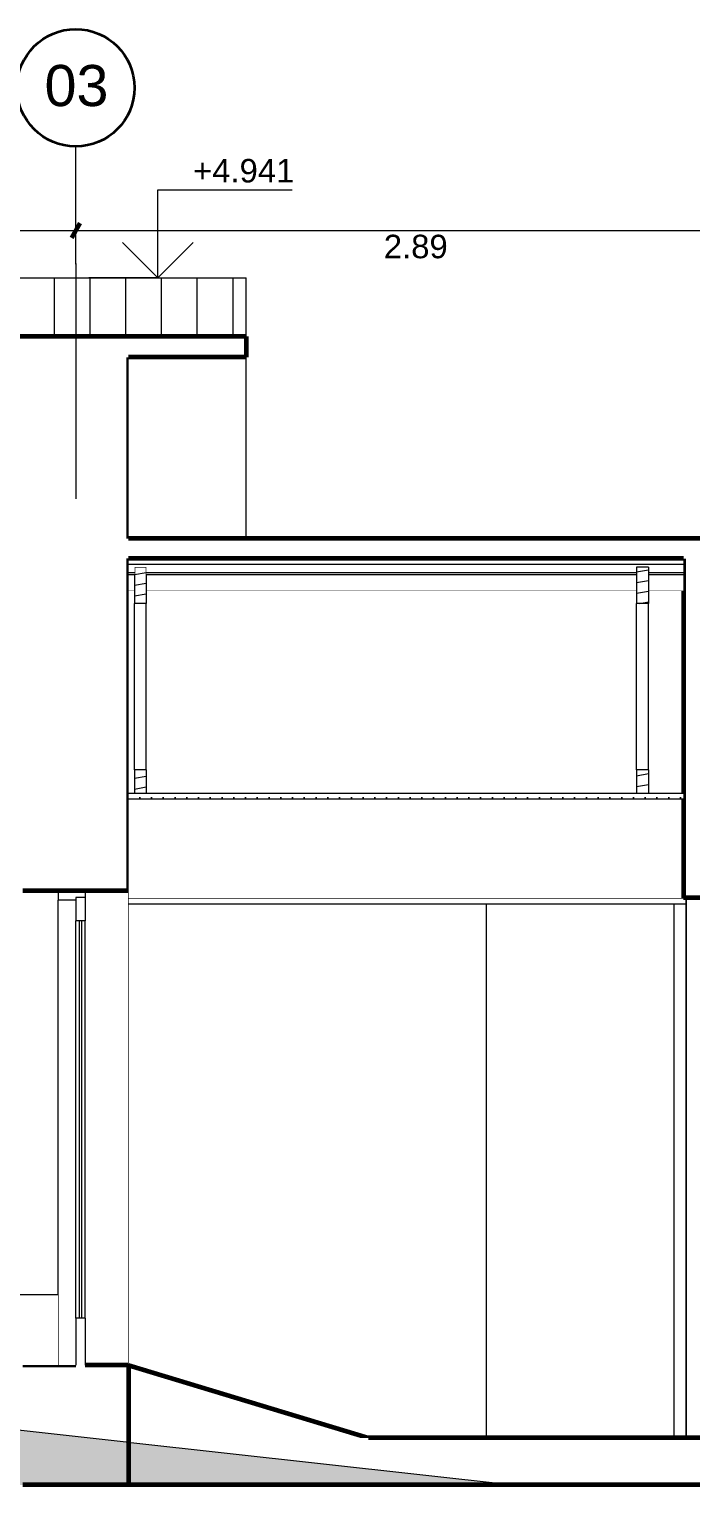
# Model space of a CAD drawing. Header units: metres. Extents: x 48 to 635, y -15 to 39.
# Drawn here: x 517.82 to 520.64, y -14.8 to -8.6 of the extents above; entities that cross this region are included whole.
import ezdxf

# ---------------------------------------------------------------- set-up
doc = ezdxf.new("R2010")
doc.units = ezdxf.units.M
doc.header["$MEASUREMENT"] = 0
doc.linetypes.add('Wipeout_Contour', pattern=[1, 0, -1])
for name, color, linetype in [('Dimensioning - General', 7, 'Continuous'), ('Interior - Furniture', 7, 'Continuous'), ('Interior - Stair & Railing', 7, 'Continuous'), ('Shell - Roof', 7, 'Continuous'), ('Site & Landscape - Terrain', 7, 'Continuous'), ('Structural - Bearing', 7, 'Continuous'), ('Structural - Grid', 7, 'Continuous'), ('TOPO', 7, 'Continuous')]:
    doc.layers.add(name, color=color, linetype=linetype)
doc.styles.add('GENERATED_STYLE_1', font='')
doc.styles.get('GENERATED_STYLE_1').set_extended_font_data('Arial')
doc.dimstyles.new('GENERATED_STYLE__7', dxfattribs={"dimtxt": 0.1, "dimasz": 0.0475, "dimexe": 0.18, "dimexo": 0.0625, "dimgap": 0.09, "dimtad": 3, "dimtih": 1, "dimtoh": 1, "dimzin": 0, "dimdsep": 46, "dimtxsty": 'GENERATED_STYLE_1', "dimblk": 'ARROWHEAD_2', "dimblk1": 'ARROWHEAD_2', "dimblk2": 'ARROWHEAD_2', "dimcen": 0.09, "dimclrd": 256, "dimclre": 256, "dimclrt": 5, "dimazin": 0, "dimtfac": 1, "dimtdec": 4, "dimtmove": 0, "dimatfit": 3, "dimfxl": 1, "dimtolj": 1, "dimtzin": 0, "dimarcsym": 0})
pattern_1 = [(10, (535.77004, -14.601266), (-0.00781417, 0.04431635), [])]

# ---------------------------------------------------------------- blocks, each defined once
blk = doc.blocks.new('*D137', base_point=(535.77, -14.6013))
at = {"layer": 'Dimensioning - General', "color": 151, "linetype": 'Continuous', "lineweight": 20, "true_color": 0x80c2ff}
for p, q in [((513.6327, -9.5054), (513.6327, -9.4116)), ((518.0227, -9.5054), (518.0227, -9.4116)), ((513.6021, -9.4585), (513.6327, -9.4585)), ((513.6327, -9.4585), (518.0227, -9.4585))]:
    blk.add_line(p, q, dxfattribs=at)
at = {"layer": 'Dimensioning - General', "color": 7, "linetype": 'Continuous', "lineweight": 60}
for p, q in [((513.6507, -9.4273), (513.6146, -9.4898)), ((518.0407, -9.4273), (518.0046, -9.4898))]:
    blk.add_line(p, q, dxfattribs=at)
at = {"layer": 'Dimensioning - General', "color": 5, "lineweight": 25, "insert": (515.6946, -9.5785), "char_height": 0.1, "attachment_point": 7, "style": 'GENERATED_STYLE_1'}
blk.add_mtext('\\A1;{\\pql;\\fArial|b0|i0|c0|p34;4.39}', dxfattribs=at)
blk = doc.blocks.new('ARROWHEAD_2')
at = {"color": 0, "linetype": 'Continuous', "lineweight": 0}
for p, q in [((0, 0), (-1, 0)), ((-0.38, -0.66), (0.38, 0.66))]:
    blk.add_line(p, q, dxfattribs=at)
blk = doc.blocks.new('*D138', base_point=(535.77, -14.6013))
at = {"layer": 'Dimensioning - General', "color": 151, "linetype": 'Continuous', "lineweight": 20, "true_color": 0x80c2ff}
for p, q in [((518.0227, -9.5054), (518.0227, -9.4116)), ((520.91, -9.5054), (520.91, -9.4116)), ((518.0227, -9.4585), (520.91, -9.4585))]:
    blk.add_line(p, q, dxfattribs=at)
at = {"layer": 'Dimensioning - General', "color": 7, "linetype": 'Continuous', "lineweight": 60}
for p, q in [((518.0407, -9.4273), (518.0046, -9.4898)), ((520.928, -9.4273), (520.8919, -9.4898))]:
    blk.add_line(p, q, dxfattribs=at)
at = {"layer": 'Dimensioning - General', "color": 5, "lineweight": 25, "insert": (519.3333, -9.5785), "char_height": 0.1, "attachment_point": 7, "style": 'GENERATED_STYLE_1'}
blk.add_mtext('\\A1;{\\pql;\\fArial|b0|i0|c0|p34;2.89}', dxfattribs=at)

msp = doc.modelspace()

# ---------------------------------------------------------------- linework, layer by layer
at = {"layer": 'Dimensioning - General', "color": 7, "linetype": 'Continuous', "lineweight": 13}
msp.add_line((518.3715, -9.2857), (518.9439, -9.2857), dxfattribs=at)
at = {"layer": 'Structural - Grid', "color": 104, "linetype": 'Continuous', "lineweight": 13, "true_color": 0x029e21}
msp.add_line((518.0227, -9.6013), (518.0227, -9.1013), dxfattribs=at)
at = {"layer": 'Structural - Grid', "color": 7, "linetype": 'Continuous', "lineweight": 35}
msp.add_circle((518.0227, -8.8513), 0.25, dxfattribs=at)
at = {"layer": 'Structural - Grid', "color": 104, "linetype": 'Continuous', "lineweight": 13, "true_color": 0x029e21}
msp.add_point((518.0227, -9.6013), dxfattribs=at)
msp.add_point((518.0227, -9.6013), dxfattribs=at)

# ---------------------------------------------------------------- texts
at = {"layer": 'Dimensioning - General', "color": 5, "lineweight": 25, "insert": (518.5215, -9.2557), "char_height": 0.1, "attachment_point": 7, "style": 'GENERATED_STYLE_1'}
msp.add_mtext('\\A1;{\\pql;\\fArial|b0|i0|c0|p34;+4.941}', dxfattribs=at)
at = {"layer": 'Structural - Grid', "color": 7, "lineweight": 13, "insert": (517.8899, -8.8428), "char_height": 0.175, "attachment_point": 4, "style": 'GENERATED_STYLE_1'}
msp.add_mtext('\\A1;{\\pql;\\pt0;\\fArial|b0|i0|c0|p34;03}', dxfattribs=at)

# ---------------------------------------------------------------- dimensions: what is measured, and where the dimension line sits
at = {"layer": 'Dimensioning - General', "color": 151, "linetype": 'Continuous', "lineweight": 20, "true_color": 0x80c2ff}
for base, p1, p2, picture, middle in [((518.0227, -9.4585), (513.6327, -9.4585), (518.0227, -9.4585), '*D137', (515.8245, -9.5285)), ((520.91, -9.4585), (518.0227, -9.4585), (520.91, -9.4585), '*D138', (519.4632, -9.5285))]:
    dim = msp.add_linear_dim(base=base, p1=p1, p2=p2, dimstyle='GENERATED_STYLE__7', dxfattribs=at)
    dim.commit()
    dim.dimension.update_dxf_attribs({"geometry": picture, "text_midpoint": middle, "dimtype": 160})

# ---------------------------------------------------------------- wipeouts: each hides what was drawn before it
at = {"color": 254, "linetype": 'Wipeout_Contour', "lineweight": 0, "ltscale": 2083.076164}
msp.add_wipeout([(520.5681, -14.6013), (520.6188, -14.6013), (520.6188, -12.3263), (520.5681, -12.3263)], dxfattribs=at).dxf.layer = 'Interior - Furniture'
at = {"color": 254, "linetype": 'Wipeout_Contour', "lineweight": 0, "ltscale": 2064.003128}
msp.add_wipeout([(513.0677, -9.6607), (513.0677, -9.9108), (518.7477, -9.9108), (518.7477, -9.6607)], dxfattribs=at).dxf.layer = 'Shell - Roof'
at = {"color": 254, "linetype": 'Wipeout_Contour', "lineweight": 0, "ltscale": 2589.74345}
msp.add_wipeout([(517.9477, -12.2713), (517.7977, -12.2713), (517.7977, -13.9913), (517.9477, -13.9913), (517.9477, -12.3113)], dxfattribs=at).dxf.layer = 'Structural - Bearing'
at = {"color": 254, "linetype": 'Wipeout_Contour', "lineweight": 0, "ltscale": 3110.772732}
msp.add_wipeout([(518.2477, -12.2713), (518.0627, -12.2713), (518.0627, -12.3993), (518.0627, -14.0913), (518.0627, -14.2913), (518.2477, -14.2913)], dxfattribs=at).dxf.layer = 'Structural - Bearing'

# ---------------------------------------------------------------- next in the draw order: hatches: boundary and pattern name
at = {"layer": 'Shell - Roof', "linetype": 'Continuous', "lineweight": 0, "true_color": 0x000000}
h = msp.add_hatch(dxfattribs=at)
h.set_pattern_fill('Plank_Floor_Ver_0004', color=18, style=0, pattern_type=2)
h.set_pattern_definition([(90, (513.06767, -11.04502), (-0.152, 0), [])])
h.paths.add_polyline_path([(513.0677, -9.6607), (513.0677, -9.9108), (518.7477, -9.9108), (518.7477, -9.6607)])

# ---------------------------------------------------------------- next in the draw order: linework, layer by layer
at = {"layer": 'Dimensioning - General', "color": 7, "linetype": 'Continuous', "lineweight": 13}
for p, q in [((518.3715, -9.6607), (518.3715, -9.2857)), ((518.3715, -9.6607), (518.2215, -9.5107)), ((518.5215, -9.5107), (518.3715, -9.6607))]:
    msp.add_line(p, q, dxfattribs=at)
at = {"layer": 'Dimensioning - General', "color": 151, "linetype": 'Continuous', "lineweight": 20, "true_color": 0x80c2ff}
for q in [(518.078, -9.6607), (518.484, -9.6607)]:
    msp.add_line((518.3715, -9.6607), q, dxfattribs=at)
at = {"layer": 'Shell - Roof', "color": 23, "linetype": 'Continuous', "lineweight": 13, "true_color": 0xbf8080}
msp.add_line((513.0677, -9.6607), (518.7477, -9.6607), dxfattribs=at)

# ---------------------------------------------------------------- next in the draw order: wipeouts: each hides what was drawn before it
at = {"color": 254, "linetype": 'Wipeout_Contour', "lineweight": 0, "ltscale": 2072.575369}
msp.add_wipeout([(517.7977, -9.9986), (517.7977, -12.2713), (518.2477, -12.2713), (518.2477, -9.9986)], dxfattribs=at).dxf.layer = 'Structural - Bearing'
at = {"color": 254, "linetype": 'Wipeout_Contour', "lineweight": 0, "ltscale": 3108.823743}
msp.add_wipeout([(517.7977, -14.8013), (518.247, -14.8013), (518.247, -14.6013), (518.2477, -14.6013), (518.2477, -14.2913), (517.7977, -14.2913)], dxfattribs=at).dxf.layer = 'Structural - Bearing'

# ---------------------------------------------------------------- next in the draw order: linework, layer by layer
at = {"layer": 'Structural - Bearing', "color": 7, "linetype": 'Continuous', "lineweight": 60}
for p, q in [((518.2477, -9.9986), (518.2477, -10.7704)), ((518.2477, -10.8565), (518.2477, -11.8563)), ((518.2477, -11.8563), (518.2477, -11.8813)), ((518.2477, -11.8813), (518.2477, -12.2713)), ((518.0227, -14.2913), (517.7977, -14.2913)), ((518.2477, -14.2913), (518.0627, -14.2913)), ((518.247, -14.8013), (517.7977, -14.8013))]:
    msp.add_line(p, q, dxfattribs=at)
at = {"layer": 'Structural - Bearing', "color": 30, "linetype": 'Continuous', "lineweight": 20, "true_color": 0xff6600}
msp.add_line((518.0627, -12.2713), (518.0627, -12.2993), dxfattribs=at)
at = {"layer": 'Structural - Bearing', "color": 251, "linetype": 'Continuous', "lineweight": 20, "true_color": 0x6a6a6a}
msp.add_line((518.2477, -12.2713), (518.2477, -14.2913), dxfattribs=at)
at = {"layer": 'Structural - Bearing', "color": 7, "linetype": 'Continuous', "lineweight": 60, "flags": 128}
msp.add_lwpolyline([(518.2477, -12.2713), (518.0627, -12.2713), (517.9477, -12.2713), (517.7977, -12.2713)], dxfattribs=at)
at = {"layer": 'Structural - Grid', "color": 104, "linetype": 'Continuous', "lineweight": 13, "true_color": 0x029e21}
msp.add_line((518.0227, -10.1013), (518.0227, -10.6013), dxfattribs=at)

# ---------------------------------------------------------------- next in the draw order: wipeouts: each hides what was drawn before it
at = {"color": 254, "linetype": 'Wipeout_Contour', "lineweight": 0, "ltscale": 2596.046138}
msp.add_wipeout([(518.2477, -14.2913), (519.2677, -14.6013), (519.7705, -14.6013), (519.7705, -12.3263), (518.2477, -12.3263)], dxfattribs=at).dxf.layer = 'Interior - Furniture'
at = {"color": 254, "linetype": 'Wipeout_Contour', "lineweight": 0, "ltscale": 2074.408178}
msp.add_wipeout([(518.7477, -9.9986), (518.2477, -9.9986), (518.2477, -10.7704), (518.7477, -10.7704)], dxfattribs=at).dxf.layer = 'Shell - Roof'
at = {"color": 254, "linetype": 'Wipeout_Contour', "lineweight": 0, "ltscale": 2072.628528}
msp.add_wipeout([(518.0227, -14.2913), (518.0227, -12.3113), (517.9477, -12.3113), (517.9477, -14.2913)], dxfattribs=at).dxf.layer = 'Structural - Bearing'

# ---------------------------------------------------------------- next in the draw order: linework, layer by layer
at = {"layer": 'Structural - Bearing', "color": 30, "linetype": 'Continuous', "lineweight": 20, "true_color": 0xff6600}
for p, q in [((517.9477, -12.2713), (517.9477, -12.3113)), ((518.0227, -12.3113), (517.9477, -12.3113)), ((518.0227, -12.2993), (518.0227, -12.3113)), ((518.0627, -12.2993), (518.0227, -12.2993))]:
    msp.add_line(p, q, dxfattribs=at)
at = {"layer": 'Structural - Bearing', "color": 30, "linetype": 'Continuous', "lineweight": 18, "true_color": 0xff6600}
msp.add_line((517.9477, -14.2913), (517.9477, -12.3113), dxfattribs=at)

# ---------------------------------------------------------------- next in the draw order: wipeouts: each hides what was drawn before it
at = {"color": 254, "linetype": 'Wipeout_Contour', "lineweight": 0, "ltscale": 2078.31783}
msp.add_wipeout([(518.2477, -12.3263), (520.6188, -12.3263), (520.6188, -12.3013), (518.2477, -12.3013)], dxfattribs=at).dxf.layer = 'Interior - Furniture'
at = {"color": 254, "linetype": 'Wipeout_Contour', "lineweight": 0, "ltscale": 2064.016}
msp.add_wipeout([(513.0677, -9.9108), (513.0677, -9.9986), (518.7477, -9.9986), (518.7477, -9.9108)], dxfattribs=at).dxf.layer = 'Shell - Roof'
at = {"color": 254, "linetype": 'Wipeout_Contour', "lineweight": 0, "ltscale": 1556.885267}
msp.add_wipeout([(519.2677, -14.6013), (518.2477, -14.2913), (518.2477, -14.6013)], dxfattribs=at).dxf.layer = 'Site & Landscape - Terrain'
at = {"color": 254, "linetype": 'Wipeout_Contour', "lineweight": 0, "ltscale": 2072.851678}
msp.add_wipeout([(518.0627, -14.0913), (518.0627, -12.3993), (518.0227, -12.3993), (518.0227, -14.0913)], dxfattribs=at).dxf.layer = 'Structural - Bearing'

# ---------------------------------------------------------------- next in the draw order: linework, layer by layer
at = {"layer": 'Interior - Furniture', "color": 104, "linetype": 'Continuous', "lineweight": 13, "true_color": 0x029e21}
for p, q in [((520.6188, -12.3263), (520.6188, -12.3013)), ((520.6188, -14.6013), (520.6188, -12.3263))]:
    msp.add_line(p, q, dxfattribs=at)
at = {"layer": 'Shell - Roof', "color": 23, "linetype": 'Continuous', "lineweight": 13, "true_color": 0xbf8080}
for p, q in [((518.7477, -9.9108), (518.7477, -9.6607)), ((518.7477, -10.7704), (518.7477, -9.9986))]:
    msp.add_line(p, q, dxfattribs=at)
at = {"layer": 'Shell - Roof', "color": 7, "linetype": 'Continuous', "lineweight": 60}
for p, q in [((518.7477, -9.9108), (513.0677, -9.9108)), ((518.7477, -9.9108), (518.7477, -9.9986)), ((518.7477, -9.9986), (518.2477, -9.9986))]:
    msp.add_line(p, q, dxfattribs=at)
at = {"layer": 'Site & Landscape - Terrain', "color": 7, "linetype": 'Continuous', "lineweight": 60}
for q in [(518.2477, -14.6013), (519.2677, -14.6013)]:
    msp.add_line((518.2477, -14.2913), q, dxfattribs=at)
at = {"layer": 'Structural - Bearing', "color": 30, "linetype": 'Continuous', "lineweight": 18, "true_color": 0xff6600}
for p, q in [((518.0227, -12.3113), (518.0227, -12.3993)), ((518.0627, -12.2993), (518.0627, -12.3993)), ((518.0227, -14.0913), (518.0227, -12.3993)), ((518.0627, -12.3993), (518.0227, -12.3993)), ((518.0367, -12.3993), (518.0367, -14.0913)), ((518.0487, -14.0913), (518.0487, -12.3993)), ((518.0627, -14.0913), (518.0627, -12.3993)), ((518.0227, -14.0913), (518.0227, -14.2913)), ((518.0627, -14.0913), (518.0227, -14.0913)), ((518.0627, -14.0913), (518.0627, -14.2913))]:
    msp.add_line(p, q, dxfattribs=at)
at = {"layer": 'Structural - Grid', "color": 104, "linetype": 'Continuous', "lineweight": 13, "true_color": 0x029e21}
msp.add_line((518.0227, -9.6013), (518.0227, -10.1013), dxfattribs=at)

# ---------------------------------------------------------------- next in the draw order: wipeouts: each hides what was drawn before it
at = {"color": 254, "linetype": 'Wipeout_Contour', "lineweight": 0, "ltscale": 2081.380151}
msp.add_wipeout([(519.7705, -14.6013), (520.5681, -14.6013), (520.5681, -12.3263), (519.7705, -12.3263)], dxfattribs=at).dxf.layer = 'Interior - Furniture'
at = {"color": 254, "linetype": 'Wipeout_Contour', "lineweight": 0, "ltscale": 2072.223914}
msp.add_wipeout([(517.9477, -14.2913), (517.9477, -13.9913), (517.7777, -13.9913), (517.7777, -14.2913)], dxfattribs=at).dxf.layer = 'Interior - Stair & Railing'

# ---------------------------------------------------------------- next in the draw order: linework, layer by layer
at = {"layer": 'Interior - Furniture', "color": 104, "linetype": 'Continuous', "lineweight": 13, "true_color": 0x029e21}
for p, q in [((518.2477, -12.3013), (520.6078, -12.3013)), ((518.2477, -12.3263), (520.6188, -12.3263)), ((519.7705, -14.6013), (519.7705, -12.3263)), ((520.5681, -14.6013), (520.5681, -12.3263))]:
    msp.add_line(p, q, dxfattribs=at)
at = {"layer": 'Interior - Stair & Railing', "color": 171, "linetype": 'Continuous', "lineweight": 13}
msp.add_line((517.9477, -13.9913), (517.7777, -13.9913), dxfattribs=at)

# ---------------------------------------------------------------- next in the draw order: wipeouts: each hides what was drawn before it
at = {"color": 254, "linetype": 'Wipeout_Contour', "lineweight": 0, "ltscale": 2078.275121}
msp.add_wipeout([(520.6078, -11.8813), (518.2477, -11.8813), (518.2477, -12.3013), (520.6078, -12.3013)], dxfattribs=at).dxf.layer = 'Structural - Bearing'

# ---------------------------------------------------------------- next in the draw order: wipeouts: each hides what was drawn before it
at = {"color": 254, "linetype": 'Wipeout_Contour', "lineweight": 0, "ltscale": 2073.54599}
msp.add_wipeout([(518.2477, -10.9923), (518.2477, -11.8563), (518.2727, -11.8563), (518.2727, -10.9923)], dxfattribs=at).dxf.layer = 'Structural - Bearing'
at = {"color": 254, "linetype": 'Wipeout_Contour', "lineweight": 0, "ltscale": 2077.967077}
msp.add_wipeout([(518.3227, -10.9923), (518.3227, -11.8563), (520.4087, -11.8563), (520.4087, -10.9923)], dxfattribs=at).dxf.layer = 'Structural - Bearing'
at = {"color": 254, "linetype": 'Wipeout_Contour', "lineweight": 0, "ltscale": 2082.636208}
msp.add_wipeout([(520.6078, -10.9923), (520.4587, -10.9923), (520.4587, -11.8563), (520.6078, -11.8563)], dxfattribs=at).dxf.layer = 'Structural - Bearing'
at = {"color": 254, "linetype": 'Wipeout_Contour', "lineweight": 0, "ltscale": 2605.328076}
msp.add_wipeout([(520.6188, -14.6013), (521.0681, -14.6013), (521.0681, -12.3013), (520.6188, -12.3013), (520.6188, -12.3263)], dxfattribs=at).dxf.layer = 'Structural - Bearing'

# ---------------------------------------------------------------- next in the draw order: linework, layer by layer
at = {"layer": 'Structural - Bearing', "color": 251, "linetype": 'Continuous', "lineweight": 20, "true_color": 0x6a6a6a}
for p, q in [((518.2727, -10.9923), (518.2477, -10.9923)), ((520.4087, -10.9923), (518.3227, -10.9923)), ((520.6078, -10.9923), (520.4587, -10.9923))]:
    msp.add_line(p, q, dxfattribs=at)

# ---------------------------------------------------------------- next in the draw order: wipeouts: each hides what was drawn before it
at = {"color": 254, "linetype": 'Wipeout_Contour', "lineweight": 0, "ltscale": 2073.693741}
msp.add_wipeout([(518.2727, -11.7563), (518.3227, -11.7563), (518.3227, -11.0474), (518.2727, -11.0474)], dxfattribs=at).dxf.layer = 'Interior - Furniture'
at = {"color": 254, "linetype": 'Wipeout_Contour', "lineweight": 0, "ltscale": 2082.235816}
msp.add_wipeout([(520.4087, -11.7563), (520.4587, -11.7563), (520.4587, -11.0474), (520.4087, -11.0474)], dxfattribs=at).dxf.layer = 'Interior - Furniture'
at = {"color": 254, "linetype": 'Wipeout_Contour', "lineweight": 0, "ltscale": 2095.719988}
msp.add_wipeout([(518.247, -14.8013), (529.1996, -14.8013), (529.1996, -14.6013), (518.247, -14.6013)], dxfattribs=at).dxf.layer = 'Structural - Bearing'

# ---------------------------------------------------------------- next in the draw order: hatches: boundary and pattern name
at = {"layer": 'TOPO', "linetype": 'Continuous', "lineweight": 0, "true_color": 0x353329}
msp.add_hatch(color=250, dxfattribs=at).paths.add_polyline_path([(519.8831, -14.8013), (516.2072, -14.3921), (513.4712, -14.1088), (512.2748, -14.0044), (512.2748, -14.8013)])

# ---------------------------------------------------------------- next in the draw order: linework, layer by layer
at = {"layer": 'Structural - Bearing', "color": 7, "linetype": 'Continuous', "lineweight": 60}
for p, q in [((518.247, -14.6013), (518.247, -14.8013)), ((518.2477, -14.6013), (518.247, -14.6013)), ((525.9496, -14.6013), (519.2677, -14.6013)), ((529.1996, -14.8013), (518.247, -14.8013))]:
    msp.add_line(p, q, dxfattribs=at)
at = {"layer": 'TOPO', "color": 55, "linetype": 'Continuous', "lineweight": 13, "true_color": 0xa2a233, "flags": 128}
msp.add_lwpolyline([(512.2748, -14.0044), (513.4712, -14.1088), (516.2072, -14.3921), (519.8831, -14.8013)], dxfattribs=at)

# ---------------------------------------------------------------- next in the draw order: wipeouts: each hides what was drawn before it
at = {"color": 254, "linetype": 'Wipeout_Contour', "lineweight": 0, "ltscale": 2073.505043}
msp.add_wipeout([(518.2477, -10.9923), (518.2727, -10.9923), (518.2727, -10.9252), (518.2477, -10.9252)], dxfattribs=at).dxf.layer = 'Shell - Roof'
at = {"color": 254, "linetype": 'Wipeout_Contour', "lineweight": 0, "ltscale": 2077.92621}
msp.add_wipeout([(518.3227, -10.9923), (520.4087, -10.9923), (520.4087, -10.9252), (518.3227, -10.9252)], dxfattribs=at).dxf.layer = 'Shell - Roof'
at = {"color": 254, "linetype": 'Wipeout_Contour', "lineweight": 0, "ltscale": 2083.849254}
msp.add_wipeout([(520.6078, -10.8565), (520.6078, -12.3013), (521.0579, -12.3013), (521.0579, -10.8565)], dxfattribs=at).dxf.layer = 'Structural - Bearing'

# ---------------------------------------------------------------- next in the draw order: linework, layer by layer
at = {"layer": 'Structural - Bearing', "color": 7, "linetype": 'Continuous', "lineweight": 60}
for p, q in [((520.6078, -10.8565), (520.6078, -11.8563)), ((520.6078, -11.8563), (520.6078, -11.8813)), ((520.6078, -11.8813), (520.6078, -12.3013)), ((521.0579, -12.3013), (520.6078, -12.3013))]:
    msp.add_line(p, q, dxfattribs=at)
at = {"layer": 'Structural - Bearing', "color": 251, "linetype": 'Continuous', "lineweight": 20, "true_color": 0x6a6a6a}
msp.add_line((520.6182, -12.3013), (520.6182, -14.6013), dxfattribs=at)

# ---------------------------------------------------------------- next in the draw order: wipeouts: each hides what was drawn before it
at = {"color": 254, "linetype": 'Wipeout_Contour', "lineweight": 0, "ltscale": 2078.166846}
msp.add_wipeout([(518.2477, -10.8565), (518.2477, -10.8803), (520.6078, -10.8803), (520.6078, -10.8565)], dxfattribs=at).dxf.layer = 'Shell - Roof'
at = {"color": 254, "linetype": 'Wipeout_Contour', "lineweight": 0, "ltscale": 2082.595436}
msp.add_wipeout([(520.4587, -10.9923), (520.6078, -10.9923), (520.6078, -10.9252), (520.4587, -10.9252)], dxfattribs=at).dxf.layer = 'Shell - Roof'
at = {"color": 254, "linetype": 'Wipeout_Contour', "lineweight": 0, "ltscale": 2078.254411}
msp.add_wipeout([(518.2477, -11.8563), (518.2477, -11.8813), (520.6078, -11.8813), (520.6078, -11.8563)], dxfattribs=at).dxf.layer = 'Site & Landscape - Terrain'

# ---------------------------------------------------------------- next in the draw order: hatches: boundary and pattern name
at = {"layer": 'Site & Landscape - Terrain', "linetype": 'Continuous', "lineweight": 15, "true_color": 0x93a0c6}
h = msp.add_hatch(dxfattribs=at)
h.set_pattern_fill('Plaster_0004', color=253, style=0, pattern_type=2)
h.set_pattern_definition([(0, (535.77004, -14.60127), (0, 0.08660254), [0, -0.05]), (0, (535.79504, -14.557965), (0, 0.08660254), [0, -0.05])])
h.paths.add_polyline_path([(518.2477, -11.8563), (518.2477, -11.8813), (520.6078, -11.8813), (520.6078, -11.8563)])

# ---------------------------------------------------------------- next in the draw order: linework, layer by layer
at = {"layer": 'Site & Landscape - Terrain', "color": 55, "linetype": 'Continuous', "lineweight": 13, "true_color": 0xa2a233}
for p, q in [((518.2727, -11.8563), (518.2477, -11.8563)), ((520.6078, -11.8813), (518.2477, -11.8813)), ((520.4087, -11.8563), (518.3227, -11.8563)), ((520.6078, -11.8563), (520.4587, -11.8563))]:
    msp.add_line(p, q, dxfattribs=at)

# ---------------------------------------------------------------- next in the draw order: wipeouts: each hides what was drawn before it
at = {"color": 254, "linetype": 'Wipeout_Contour', "lineweight": 0, "ltscale": 2073.653706}
msp.add_wipeout([(518.2727, -10.994), (518.3227, -10.994), (518.3227, -10.8925), (518.2727, -10.8925)], dxfattribs=at).dxf.layer = 'Interior - Furniture'
at = {"color": 254, "linetype": 'Wipeout_Contour', "lineweight": 0, "ltscale": 2096.942407}
msp.add_wipeout([(529.9997, -10.7704), (518.2477, -10.7704), (518.2477, -10.8565), (529.9997, -10.8565)], dxfattribs=at).dxf.layer = 'Shell - Roof'

# ---------------------------------------------------------------- next in the draw order: hatches: boundary and pattern name
at = {"layer": 'Interior - Furniture', "linetype": 'Continuous', "lineweight": 13, "true_color": 0xe4ad2c}
h = msp.add_hatch(dxfattribs=at)
h.set_pattern_fill('Wood_0004', color=42, style=0, pattern_type=2)
h.set_pattern_definition(pattern_1)
h.paths.add_polyline_path([(518.2727, -10.994), (518.3227, -10.994), (518.3227, -10.8925), (518.2727, -10.8925)])

# ---------------------------------------------------------------- next in the draw order: linework, layer by layer
at = {"layer": 'Interior - Furniture', "color": 104, "linetype": 'Continuous', "lineweight": 20, "true_color": 0x029e21}
msp.add_line((518.3227, -10.8925), (518.2727, -10.8925), dxfattribs=at)
at = {"layer": 'Shell - Roof', "color": 7, "linetype": 'Continuous', "lineweight": 60}
for p, q in [((529.9997, -10.7704), (518.2477, -10.7704)), ((520.6078, -10.8565), (518.2477, -10.8565))]:
    msp.add_line(p, q, dxfattribs=at)

# ---------------------------------------------------------------- next in the draw order: wipeouts: each hides what was drawn before it
at = {"color": 254, "linetype": 'Wipeout_Contour', "lineweight": 0, "ltscale": 2073.729449}
msp.add_wipeout([(518.2727, -11.8563), (518.3227, -11.8563), (518.3227, -11.7563), (518.2727, -11.7563)], dxfattribs=at).dxf.layer = 'Interior - Furniture'
at = {"color": 254, "linetype": 'Wipeout_Contour', "lineweight": 0, "ltscale": 2082.271379}
msp.add_wipeout([(520.4087, -11.8563), (520.4587, -11.8563), (520.4587, -11.7563), (520.4087, -11.7563)], dxfattribs=at).dxf.layer = 'Interior - Furniture'

# ---------------------------------------------------------------- next in the draw order: hatches: boundary and pattern name
at = {"layer": 'Interior - Furniture', "linetype": 'Continuous', "lineweight": 13, "true_color": 0xe4ad2c}
h = msp.add_hatch(dxfattribs=at)
h.set_pattern_fill('Wood_0004', color=42, style=0, pattern_type=2)
h.set_pattern_definition(pattern_1)
h.paths.add_polyline_path([(518.2727, -11.8563), (518.3227, -11.8563), (518.3227, -11.7563), (518.2727, -11.7563)])
h = msp.add_hatch(dxfattribs=at)
h.set_pattern_fill('Wood_0004', color=42, style=0, pattern_type=2)
h.set_pattern_definition(pattern_1)
h.paths.add_polyline_path([(520.4087, -11.8563), (520.4587, -11.8563), (520.4587, -11.7563), (520.4087, -11.7563)])

# ---------------------------------------------------------------- next in the draw order: linework, layer by layer
at = {"layer": 'Interior - Furniture', "color": 104, "linetype": 'Continuous', "lineweight": 20, "true_color": 0x029e21}
for p, q in [((518.2727, -11.7563), (518.2727, -11.8563)), ((518.3227, -11.7563), (518.2727, -11.7563)), ((518.3227, -11.7563), (518.3227, -11.8563)), ((520.4087, -11.7563), (520.4087, -11.8563)), ((520.4587, -11.7563), (520.4087, -11.7563)), ((520.4587, -11.7563), (520.4587, -11.8563)), ((518.3227, -11.8563), (518.2727, -11.8563)), ((520.4587, -11.8563), (520.4087, -11.8563))]:
    msp.add_line(p, q, dxfattribs=at)

# ---------------------------------------------------------------- next in the draw order: wipeouts: each hides what was drawn before it
at = {"color": 254, "linetype": 'Wipeout_Contour', "lineweight": 0, "ltscale": 2073.660262}
msp.add_wipeout([(518.2727, -10.994), (518.2727, -11.0474), (518.3227, -11.0474), (518.3227, -10.994)], dxfattribs=at).dxf.layer = 'Interior - Furniture'

# ---------------------------------------------------------------- next in the draw order: hatches: boundary and pattern name
at = {"layer": 'Interior - Furniture', "linetype": 'Continuous', "lineweight": 13, "true_color": 0xe4ad2c}
h = msp.add_hatch(dxfattribs=at)
h.set_pattern_fill('Wood_0004', color=42, style=0, pattern_type=2)
h.set_pattern_definition(pattern_1)
h.paths.add_polyline_path([(518.2727, -10.994), (518.2727, -11.0474), (518.3227, -11.0474), (518.3227, -10.994)])

# ---------------------------------------------------------------- next in the draw order: linework, layer by layer
at = {"layer": 'Interior - Furniture', "color": 134, "linetype": 'Continuous', "lineweight": 18}
for p, q in [((518.2727, -11.7563), (518.2727, -11.0474)), ((518.3227, -11.7563), (518.3227, -11.0474))]:
    msp.add_line(p, q, dxfattribs=at)
at = {"layer": 'Interior - Furniture', "color": 104, "linetype": 'Continuous', "lineweight": 20, "true_color": 0x029e21}
msp.add_line((518.3227, -11.0474), (518.2727, -11.0474), dxfattribs=at)
at = {"layer": 'Interior - Furniture', "color": 104, "linetype": 'Continuous', "lineweight": 20, "true_color": 0x029e21, "flags": 128}
for points in [[(518.2727, -10.8925), (518.2727, -10.994), (518.2727, -11.0474)], [(518.3227, -10.8925), (518.3227, -10.994), (518.3227, -11.0474)]]:
    msp.add_lwpolyline(points, dxfattribs=at)

# ---------------------------------------------------------------- next in the draw order: wipeouts: each hides what was drawn before it
at = {"color": 254, "linetype": 'Wipeout_Contour', "lineweight": 0, "ltscale": 6234.251238}
msp.add_wipeout([(518.2477, -10.8803), (518.2477, -10.9148), (518.2727, -10.9148), (518.2727, -10.8925), (518.3227, -10.8925), (518.3227, -10.9148), (520.4087, -10.9148), (520.4087, -10.8925), (520.4587, -10.8925), (520.4587, -10.9148), (520.6078, -10.9148), (520.6078, -10.8803)], dxfattribs=at).dxf.layer = 'Interior - Furniture'

# ---------------------------------------------------------------- next in the draw order: linework, layer by layer
at = {"layer": 'Interior - Furniture', "color": 104, "linetype": 'Continuous', "lineweight": 13, "true_color": 0x029e21}
msp.add_line((518.2477, -10.8803), (520.6078, -10.8803), dxfattribs=at)

# ---------------------------------------------------------------- next in the draw order: wipeouts: each hides what was drawn before it
at = {"color": 254, "linetype": 'Wipeout_Contour', "lineweight": 0, "ltscale": 2073.501767}
msp.add_wipeout([(518.2727, -10.9148), (518.2477, -10.9148), (518.2477, -10.9252), (518.2727, -10.9252)], dxfattribs=at).dxf.layer = 'Interior - Furniture'
at = {"color": 254, "linetype": 'Wipeout_Contour', "lineweight": 0, "ltscale": 2077.922941}
msp.add_wipeout([(520.4087, -10.9148), (518.3227, -10.9148), (518.3227, -10.9252), (520.4087, -10.9252)], dxfattribs=at).dxf.layer = 'Interior - Furniture'
at = {"color": 254, "linetype": 'Wipeout_Contour', "lineweight": 0, "ltscale": 2082.592174}
msp.add_wipeout([(520.4587, -10.9252), (520.6078, -10.9252), (520.6078, -10.9148), (520.4587, -10.9148)], dxfattribs=at).dxf.layer = 'Interior - Furniture'

# ---------------------------------------------------------------- next in the draw order: linework, layer by layer
at = {"layer": 'Interior - Furniture', "color": 104, "linetype": 'Continuous', "lineweight": 13, "true_color": 0x029e21}
for p, q in [((518.2477, -10.9148), (518.2727, -10.9148)), ((518.2727, -10.9252), (518.2477, -10.9252)), ((518.3227, -10.9148), (520.4087, -10.9148)), ((520.4087, -10.9252), (518.3227, -10.9252)), ((520.4587, -10.9148), (520.6078, -10.9148)), ((520.6078, -10.9252), (520.4587, -10.9252))]:
    msp.add_line(p, q, dxfattribs=at)

# ---------------------------------------------------------------- next in the draw order: wipeouts: each hides what was drawn before it
at = {"color": 254, "linetype": 'Wipeout_Contour', "lineweight": 0, "ltscale": 2082.195946}
msp.add_wipeout([(520.4087, -10.994), (520.4587, -10.994), (520.4587, -10.8925), (520.4087, -10.8925)], dxfattribs=at).dxf.layer = 'Interior - Furniture'

# ---------------------------------------------------------------- next in the draw order: hatches: boundary and pattern name
at = {"layer": 'Interior - Furniture', "linetype": 'Continuous', "lineweight": 13, "true_color": 0xe4ad2c}
h = msp.add_hatch(dxfattribs=at)
h.set_pattern_fill('Wood_0004', color=42, style=0, pattern_type=2)
h.set_pattern_definition(pattern_1)
h.paths.add_polyline_path([(520.4087, -10.994), (520.4587, -10.994), (520.4587, -10.8925), (520.4087, -10.8925)])

# ---------------------------------------------------------------- next in the draw order: linework, layer by layer
at = {"layer": 'Interior - Furniture', "color": 104, "linetype": 'Continuous', "lineweight": 20, "true_color": 0x029e21}
msp.add_line((520.4587, -10.8925), (520.4087, -10.8925), dxfattribs=at)

# ---------------------------------------------------------------- next in the draw order: wipeouts: each hides what was drawn before it
at = {"color": 254, "linetype": 'Wipeout_Contour', "lineweight": 0, "ltscale": 2082.202475}
msp.add_wipeout([(520.4087, -10.994), (520.4087, -11.0474), (520.4587, -11.0474), (520.4587, -10.994)], dxfattribs=at).dxf.layer = 'Interior - Furniture'

# ---------------------------------------------------------------- next in the draw order: hatches: boundary and pattern name
at = {"layer": 'Interior - Furniture', "linetype": 'Continuous', "lineweight": 13, "true_color": 0xe4ad2c}
h = msp.add_hatch(dxfattribs=at)
h.set_pattern_fill('Wood_0004', color=42, style=0, pattern_type=2)
h.set_pattern_definition(pattern_1)
h.paths.add_polyline_path([(520.4087, -10.994), (520.4087, -11.0474), (520.4587, -11.0474), (520.4587, -10.994)])

# ---------------------------------------------------------------- next in the draw order: linework, layer by layer
at = {"layer": 'Interior - Furniture', "color": 134, "linetype": 'Continuous', "lineweight": 18}
for p, q in [((520.4087, -11.7563), (520.4087, -11.0474)), ((520.4587, -11.7563), (520.4587, -11.0474))]:
    msp.add_line(p, q, dxfattribs=at)
at = {"layer": 'Interior - Furniture', "color": 104, "linetype": 'Continuous', "lineweight": 20, "true_color": 0x029e21}
msp.add_line((520.4587, -11.0474), (520.4087, -11.0474), dxfattribs=at)
at = {"layer": 'Interior - Furniture', "color": 104, "linetype": 'Continuous', "lineweight": 20, "true_color": 0x029e21, "flags": 128}
for points in [[(520.4087, -10.8925), (520.4087, -10.994), (520.4087, -11.0474)], [(520.4587, -10.8925), (520.4587, -10.994), (520.4587, -11.0474)]]:
    msp.add_lwpolyline(points, dxfattribs=at)

doc.saveas('drawing.dxf')
